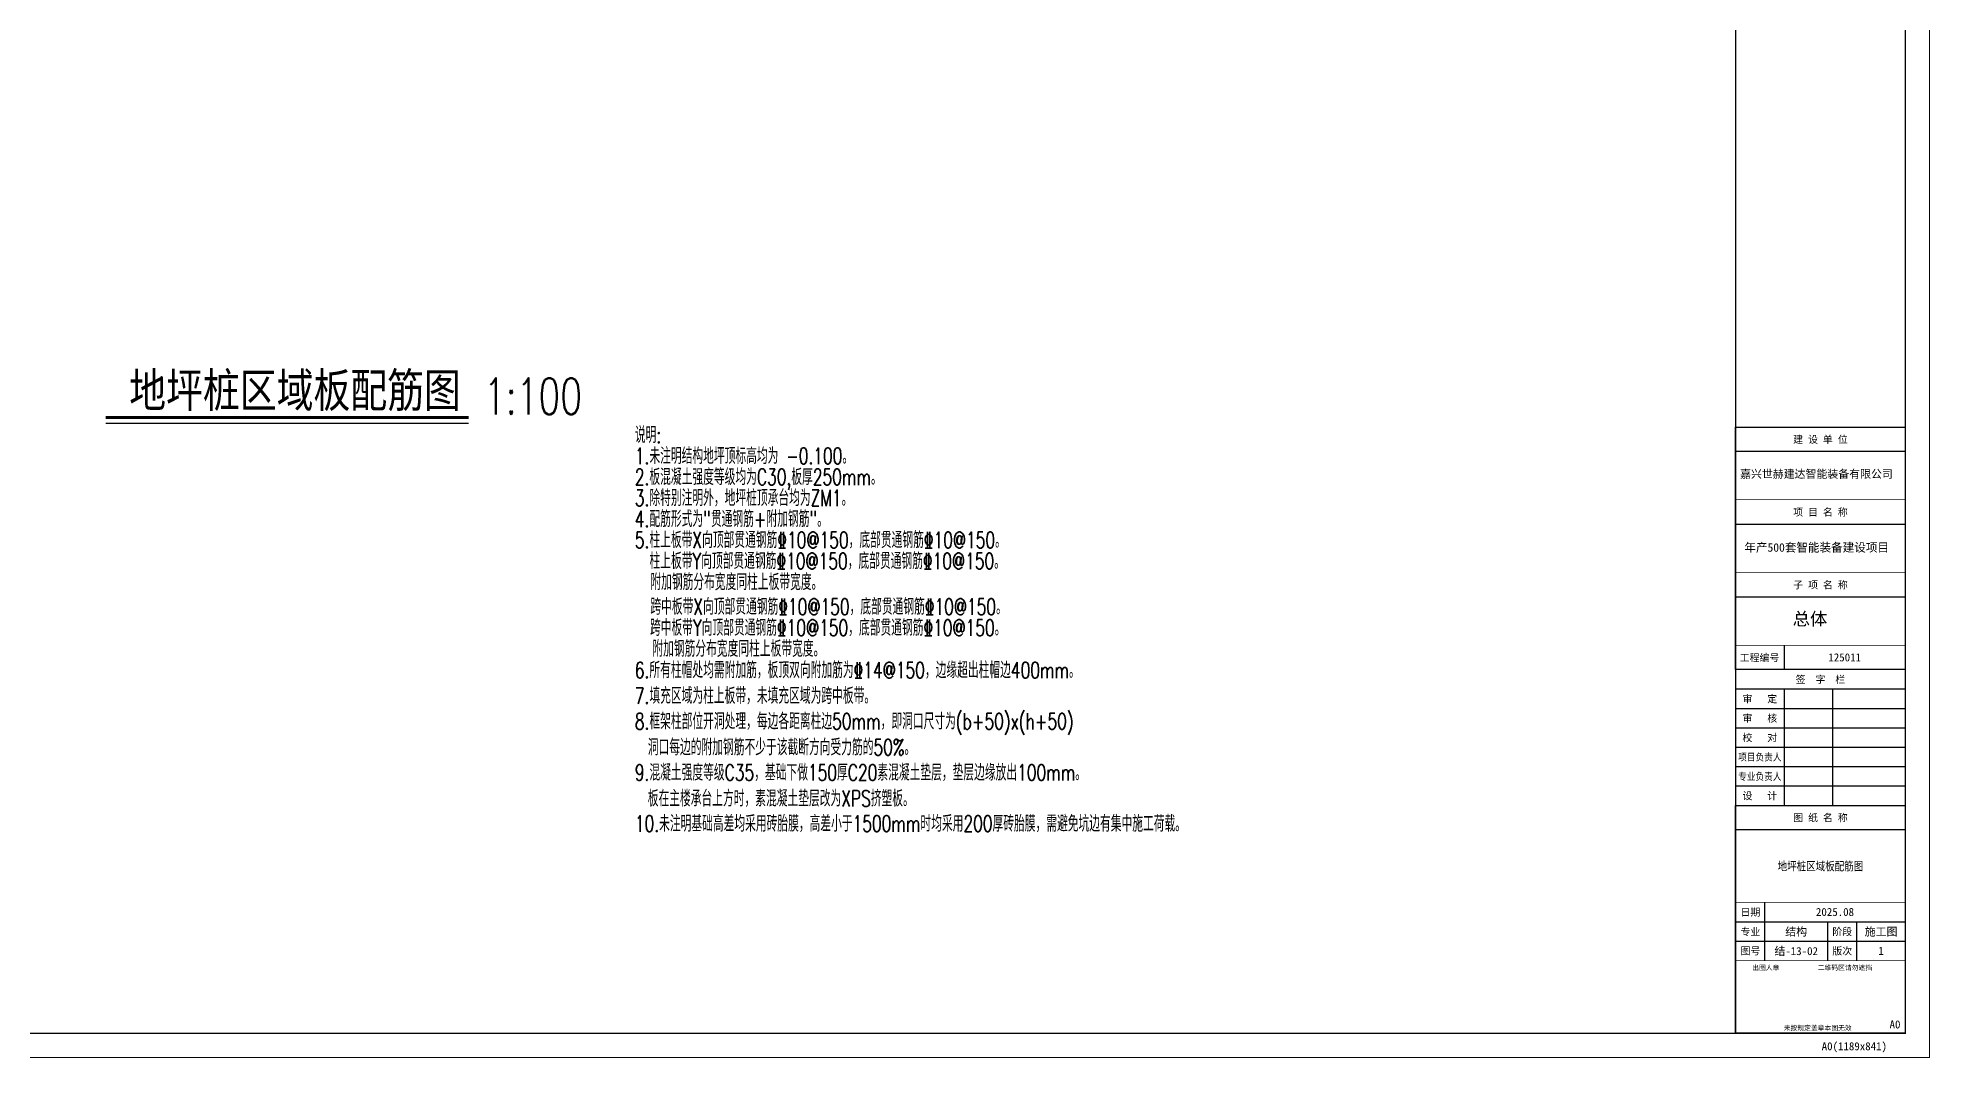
# Model space of a CAD drawing. Extents: x -1201378 to 2367219, y -619313 to 244905.
# Drawn here: x -142454 to -103427, y -619313 to -598275 of the extents above; entities that cross this region are included whole.
import ezdxf
from ezdxf.enums import TextEntityAlignment as Align

# ---------------------------------------------------------------- set-up
doc = ezdxf.new("R2010")
doc.units = 0
doc.header["$LTSCALE"] = 1000
doc.layers.get('0').update_dxf_attribs({"linetype": 'CONTINUOUS'})
doc.layers.get('Defpoints').update_dxf_attribs({"linetype": 'CONTINUOUS'})
for name, color, linetype in [('0-cxFrame', 155, 'CONTINUOUS'), ('S-SS', 111, 'CONTINUOUS'), ('S-TEXT', 21, 'CONTINUOUS'), ('建-文字', 7, 'CONTINUOUS')]:
    doc.layers.add(name, color=color, linetype=linetype)
doc.layers.add('0-cxText', color=131, linetype='CONTINUOUS', lineweight=25)
doc.styles.add('cx_biaoti', font='')
doc.styles.add('cx_tuming', font='simhei.ttf')
doc.styles.add('cx_tuqian1', font='')
doc.styles.add('SS1', font='tj-romans1.shx', dxfattribs={"width": 0.7, "bigfont": 'tj-hztxt1.shx'})
doc.styles.add('TKZ1', font='tjromant.shx', dxfattribs={"width": 0.7, "bigfont": 'tjhts.shx'})
doc.styles.add('TSSD_Rein', font='tj-romans1.shx', dxfattribs={"width": 0.7, "bigfont": 'tj-hztxt.shx'})
doc.styles.add('黑体', font='simhei.ttf', dxfattribs={"width": 0.8})
doc.styles.get('cx_biaoti').set_extended_font_data('SimSun')
doc.styles.get('cx_tuqian1').set_extended_font_data('SimSun')

# ---------------------------------------------------------------- blocks, each defined once
blk = doc.blocks.new('zjcx_lan_qianzi(Dragon)')
for p, q in [((-7000, 4800), (0, 4800)), ((-5000, 4800), (-5000, 0)), ((-3000, 4800), (-3000, 0)), ((-7000, 4000), (0, 4000)), ((-7000, 3200), (0, 3200)), ((-7000, 2400), (0, 2400)), ((-7000, 1600), (0, 1600)), ((-7000, 800), (0, 800))]:
    blk.add_line(p, q)
at = {"const_width": 30}
blk.add_lwpolyline([(-7000, 5600), (0, 5600)], dxfattribs=at)
blk.add_lwpolyline([(-7000, 5600), (0, 5600), (0, 0), (-7000, 0)], close=True, dxfattribs=at)
at = {"style": 'cx_biaoti'}
for s, p in [('签  字  栏', (-3500, 5200)), ('审   定', (-6000, 4400)), ('审   核', (-6000, 3600)), ('校   对', (-6000, 2800)), ('设   计', (-6000, 400))]:
    blk.add_text(s, height=300, dxfattribs=at).set_placement(p, align=Align.MIDDLE)
at = {"style": 'cx_biaoti', "width": 0.85}
for s, p in [('项目负责人', (-6000, 2000)), ('专业负责人', (-6000, 1200))]:
    blk.add_text(s, height=300, dxfattribs=at).set_placement(p, align=Align.MIDDLE)
blk = doc.blocks.new('T-签字(Dragon)')
at = {"layer": '0-cxFrame'}
blk.add_blockref('zjcx_lan_qianzi(Dragon)', (0, 0), dxfattribs=at)
blk = doc.blocks.new('zjcx_lan_tuming(Dragon)')
for p, q in [((-7000, 8400), (0, 8400)), ((-5800, 3000), (-5800, 5400)), ((-7000, 4600), (0, 4600)), ((-3200, 3000), (-3200, 4600)), ((-2000, 3000), (-2000, 4600)), ((-7000, 3800), (0, 3800))]:
    blk.add_line(p, q)
at = {"const_width": 30}
for points in [[(-7000, 9400), (0, 9400)], [(-7000, 5400), (0, 5400)], [(-7000, 3000), (0, 3000)], [(-7000, 0), (0, 0)]]:
    blk.add_lwpolyline(points, dxfattribs=at)
blk.add_lwpolyline([(-7000, 9400), (0, 9400), (0, 0), (-7000, 0)], close=True)
at = {"style": 'cx_biaoti'}
for s, p in [('图 纸 名 称', (-3500, 8900)), ('日期', (-6388, 5000)), ('专业', (-6388, 4200)), ('阶段', (-2600, 4200)), ('图号', (-6388, 3400)), ('版次', (-2600, 3400))]:
    blk.add_text(s, height=300, dxfattribs=at).set_placement(p, align=Align.MIDDLE)
for s, p in [('出图人章', (-6316, 2607)), ('二维码区请勿遮挡', (-3609, 2607)), ('未按规定盖章本图无效', (-5013, 120))]:
    blk.add_text(s, height=200, dxfattribs=at).set_placement(p)
blk = doc.blocks.new('T-图签(Dragon)')
blk.add_blockref('zjcx_lan_tuming(Dragon)', (0, 0))
at = {"color": 3, "style": 'cx_biaoti'}
for s, p in [('2025.08', (-2900, 5000)), ('施工图', (-1000, 4200))]:
    blk.add_text(s, height=330, dxfattribs=at).set_placement(p, align=Align.MIDDLE)
blk = doc.blocks.new('zjcx_lan_xiangmu(Dragon)')
for p, q in [((-7000, 9000), (0, 9000)), ((-7000, 6000), (0, 6000)), ((-7000, 3000), (0, 3000)), ((-5000, 1000), (-5000, 0))]:
    blk.add_line(p, q)
at = {"const_width": 30}
for points in [[(-7000, 10000), (0, 10000)], [(-7000, 7000), (0, 7000)], [(-7000, 7000), (0, 7000)], [(-7000, 4000), (0, 4000)], [(-7000, 4000), (0, 4000)], [(-7000, 1000), (0, 1000)], [(-7000, 0), (0, 0)]]:
    blk.add_lwpolyline(points, dxfattribs=at)
blk.add_lwpolyline([(-7000, 10000), (0, 10000), (0, 0), (-7000, 0)], close=True)
at = {"style": 'cx_biaoti'}
for s, p in [('建 设 单 位', (-3500, 9500)), ('项 目 名 称', (-3500, 6500)), ('子 项 名 称', (-3500, 3500)), ('工程编号', (-6013, 500))]:
    blk.add_text(s, height=300, dxfattribs=at).set_placement(p, align=Align.MIDDLE)
blk = doc.blocks.new('T-项目(Dragon)')
blk.add_blockref('zjcx_lan_xiangmu(Dragon)', (0, 0))
at = {"color": 3, "style": 'cx_tuming'}
for s, height, p in [('嘉兴世赫建达智能装备有限公司', 330, (-6816, 7901)), ('年产500套智能装备建设项目 ', 350, (-6638, 4859))]:
    blk.add_text(s, height=height, dxfattribs=at).set_placement(p)
blk = doc.blocks.new('zjcx_T0(Dragon)')
at = {"layer": '0-cxFrame', "const_width": 50}
blk.add_lwpolyline([(0, 82100), (-7000, 82100), (-7000, 0), (0, 0)], close=True, dxfattribs=at)
at = {"layer": '0-cxFrame'}
for name, p in [('T-项目(Dragon)', (0, 15000)), ('T-签字(Dragon)', (0, 9400)), ('T-图签(Dragon)', (0, 0))]:
    blk.add_blockref(name, p, dxfattribs=at)
blk = doc.blocks.new('TK22.A0 L(Dragon)')
at = {"layer": '0-cxFrame', "color": 7, "const_width": 0.5}
blk.add_lwpolyline([(0, 0), (-1486, 0), (-1486, 841), (0, 841)], close=True, dxfattribs=at)
at = {"layer": '0-cxFrame', "const_width": 0.5}
for points in [[(-80, 10), (-1466, 10), (-1466, 831), (-80, 831)], [(-10, 10), (-80, 10), (-80, 831), (-10, 831)]]:
    blk.add_lwpolyline(points, close=True, dxfattribs=at)
at = {"layer": '0-cxFrame', "xscale": 0.009999999999999998, "yscale": 0.009999999999999998, "zscale": 0.009999999999999998}
blk.add_blockref('zjcx_T0(Dragon)', (-10, 10), dxfattribs=at)
at = {"style": '黑体', "flags": 4}
blk.add_attdef('图幅', text='', height=3.3, dxfattribs=at).set_placement((-40, 3), align=Align.RIGHT)
at = {"layer": '0-cxFrame', "style": '黑体'}
blk.add_text('(1189x841)', height=3.3, dxfattribs=at).set_placement((-40, 3))
at = {"layer": '0-cxText', "flags": 4}
for tag, height, style, p in [('建设单位', 3.5, 'cx_tuming', (-45, 240)), ('项目名称', 3.5, 'cx_tuming', (-45, 210)), ('子项名称', 3.5, 'cx_tuming', (-45, 180)), ('工程编号', 3.3, 'cx_tuqian1', (-35, 165)), ('图名1', 3.5, 'cx_tuming', (-45, 87)), ('图名2', 3.5, 'cx_tuming', (-45, 79)), ('图名3', 3.5, 'cx_tuming', (-45, 71)), ('出图日期', 3.3, 'cx_tuqian1', (-39, 60)), ('专业', 3.3, 'cx_tuqian1', (-55, 52)), ('图号', 3.3, 'cx_tuqian1', (-55, 44)), ('版次', 3.3, 'cx_tuqian1', (-20, 44))]:
    blk.add_attdef(tag, text='', height=height, dxfattribs=dict(at, style=style)).set_placement(p, align=Align.MIDDLE)
at = {"layer": 'Defpoints', "color": 6, "flags": 4}
for tag, height, style, p in [('tufu', 3.3, '黑体', (-12, 12)), ('dwfname', 4, 'cx_tuqian1', (-80, 3))]:
    blk.add_attdef(tag, text='', height=height, dxfattribs=dict(at, style=style)).set_placement(p, align=Align.RIGHT)

msp = doc.modelspace()

# ---------------------------------------------------------------- linework, layer by layer
at = {"layer": 'S-TEXT'}
msp.add_line((-141054.8, -606222.2), (-133572.5, -606222.2), dxfattribs=at)
at = {"layer": 'S-TEXT', "const_width": 60}
msp.add_lwpolyline([(-141054.8, -606102.2), (-133568.8, -606102.2)], dxfattribs=at)

# ---------------------------------------------------------------- block references
at = {"layer": '0-cxFrame'}
ref = msp.add_blockref('TK22.A0 L(Dragon)', (-103439.2, -619300.1), dxfattribs=dict(at, xscale=50, yscale=50, zscale=50))
ref.add_attrib('图名2', '地坪桩区域板配筋图', dxfattribs={"layer": '0-cxText', "height": 175, "style": 'cx_tuming', "width": 0.8}).set_placement((-105689.2, -615350.1), align=Align.MIDDLE)
ref.add_attrib('工程编号', '125011', dxfattribs={"layer": '0-cxText', "height": 165, "style": 'cx_tuqian1'}).set_placement((-105189.2, -611050.1), align=Align.MIDDLE)
ref.add_attrib('图号', '结-13-02', dxfattribs={"layer": '0-cxText', "height": 165, "style": 'cx_tuqian1'}).set_placement((-106189.2, -617100.1), align=Align.MIDDLE)
ref.add_attrib('版次', '1', dxfattribs={"layer": '0-cxText', "height": 165, "style": 'cx_tuqian1'}).set_placement((-104439.2, -617100.1), align=Align.MIDDLE)
ref.add_attrib('专业', '结构', dxfattribs={"layer": '0-cxText', "height": 165, "style": 'cx_tuqian1'}).set_placement((-106189.2, -616700.1), align=Align.MIDDLE)
ref.add_attrib('图幅', 'A0', dxfattribs={"layer": '0', "height": 165, "style": '黑体'}).set_placement((-105439.2, -619150.1), align=Align.RIGHT)
ref.add_attrib('tufu', 'A0', dxfattribs={"layer": 'Defpoints', "color": 6, "height": 165, "style": '黑体'}).set_placement((-104039.2, -618700.1), align=Align.RIGHT)

# ---------------------------------------------------------------- texts
at = {"layer": 'S-SS', "style": 'TSSD_Rein', "width": 0.7}
for s, height, p in [('说明:', 333.33, (-130140.8, -606628.9)), ('1.未注明结构地坪顶标高均为 -0.100。', 333.333, (-130140.8, -607062.2)), ('2.板混凝土强度等级均为C30,板厚250mm。', 333.333, (-130140.8, -607495.6)), ('3.除特别注明外，地坪桩顶承台均为ZM1。', 333.333, (-130140.8, -607928.9)), ('4.配筋形式为"贯通钢筋+附加钢筋"。', 333.333, (-130140.8, -608362.2)), ('5.柱上板带X向顶部贯通钢筋%%15310@150，底部贯通钢筋%%15310@150。', 333.333, (-130140.8, -608795.6)), (' 柱上板带Y向顶部贯通钢筋%%15310@150，底部贯通钢筋%%15310@150。', 333.333, (-129999.5, -609228.9)), ('  附加钢筋分布宽度同柱上板带宽度。', 333.333, (-130140.8, -609662.2)), ('  跨中板带X向顶部贯通钢筋%%15310@150，底部贯通钢筋%%15310@150。', 333.333, (-130140.8, -610170.9)), (' 跨中板带Y向顶部贯通钢筋%%15310@150，底部贯通钢筋%%15310@150。', 333.333, (-129988.9, -610604.2)), ('  附加钢筋分布宽度同柱上板带宽度。', 333.333, (-130099.9, -611037.6)), ('6.所有柱帽处均需附加筋，板顶双向附加筋为%%15314@150，边缘超出柱帽边400mm。', 333.333, (-130140.8, -611478.6)), ('7.填充区域为柱上板带，未填充区域为跨中板带。', 333.333, (-130140.8, -612007.8)), ('8.框架柱部位开洞处理，每边各距离柱边50mm，即洞口尺寸为(b+50)x(h+50)', 333.333, (-130140.8, -612534.4)), ('洞口每边的附加钢筋不少于该截断方向受力筋的50%%%。', 333.333, (-129874.7, -613069.1)), ('9.混凝土强度等级C35，基础下做150厚C20素混凝土垫层，垫层边缘放出100mm。', 333.333, (-130140.8, -613590.1)), ('板在主楼承台上方时，素混凝土垫层改为XPS挤塑板。', 333.333, (-129874.7, -614124.8)), ('10.未注明基础高差均采用砖胎膜，高差小于1500mm时均采用200厚砖胎膜，需避免坑边有集中施工荷载。', 333.333, (-130140.8, -614643.3))]:
    msp.add_text(s, height=height, dxfattribs=at).set_placement(p)
at = {"layer": 'S-TEXT', "style": 'TKZ1'}
msp.add_text('地坪桩区域板配筋图', height=800, dxfattribs=at).set_placement((-133729, -605968.3), align=Align.RIGHT)
at = {"layer": 'S-TEXT', "style": 'SS1', "width": 0.7}
msp.add_text('1:100', height=750, dxfattribs=at).set_placement((-132242.7, -605664), align=Align.MIDDLE)
at = {"layer": '建-文字', "style": '黑体'}
msp.add_text('总体', height=262.87, dxfattribs=at).set_placement((-106263, -610385.8))

doc.saveas('drawing.dxf')
